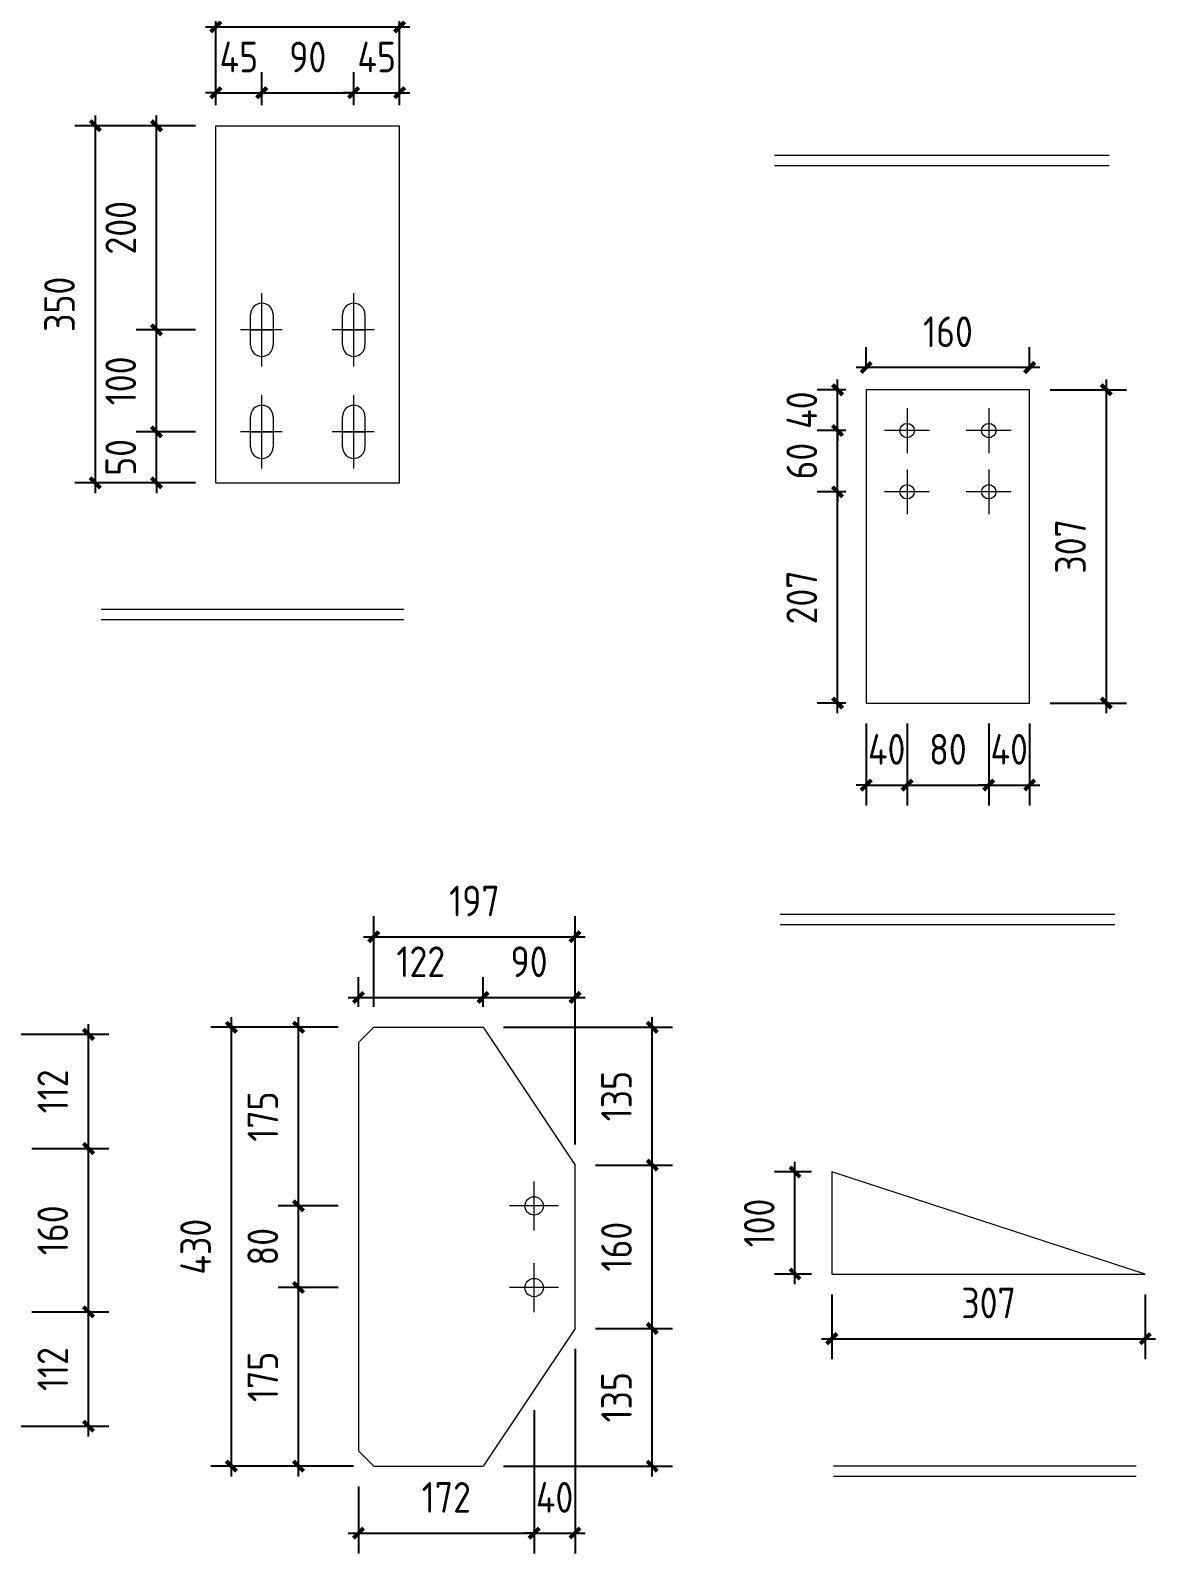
# Model space of a CAD drawing. Extents: x 485428 to 797698, y 56414 to 211814.
# Drawn here: x 670754 to 671855, y 155338 to 156830 of the extents above; entities that cross this region are included whole.
import ezdxf

# ---------------------------------------------------------------- set-up
doc = ezdxf.new("R2010")
doc.units = 0
doc.header["$LTSCALE"] = 1000
doc.header["$MEASUREMENT"] = 0
doc.styles.get("Standard").update_dxf_attribs({"font": 'gbenor.shx', "bigfont": 'gbcbig.shx'})
doc.dimstyles.get("Standard").update_dxf_attribs({"dimscale": 100, "dimtxt": 2, "dimasz": 0.4, "dimexe": 0.5, "dimexo": 1, "dimgap": 0.5, "dimtad": 1, "dimdec": 0, "dimzin": 0, "dimdsep": 46, "dimtxsty": 'Standard', "dimblk": 'ARCHTICK', "dimcen": 0.09, "dimadec": 0, "dimazin": 0, "dimtfac": 1, "dimtdec": 0, "dimtix": 1, "dimtmove": 2, "dimatfit": 3, "dimfxl": 1, "dimtolj": 1, "dimtzin": 0, "dimarcsym": 0})

# ---------------------------------------------------------------- blocks, each defined once
blk = doc.blocks.new('_ArchTick')
at = {"color": 0, "linetype": 'ByBlock', "const_width": 0.4}
blk.add_lwpolyline([(-0.5, -0.5), (0.5, 0.5)], dxfattribs=at)
blk = doc.blocks.new('*D376')
at = {"color": 3, "lineweight": -2}
for p, q in [((671572.1, 156151.1), (671572.1, 156070.8)), ((671612.1, 156151.1), (671612.1, 156070.8)), ((671572.1, 156090.8), (671562.1, 156090.8)), ((671572.1, 156090.8), (671612.1, 156090.8)), ((671612.1, 156090.8), (671622.1, 156090.8))]:
    blk.add_line(p, q, dxfattribs=at)
at = {"layer": 'Defpoints', "color": 0}
for p in [(671572.1, 156171.1), (671612.1, 156171.1), (671612.1, 156090.8)]:
    blk.add_point(p, dxfattribs=at)
at = {"color": 3, "lineweight": -2, "xscale": 10, "yscale": 10, "zscale": 10}
blk.add_blockref('_ArchTick', (671572.1, 156090.8), dxfattribs=at)
at = {"color": 3, "lineweight": -2, "xscale": 10, "yscale": 10, "zscale": 10, "rotation": 180}
blk.add_blockref('_ArchTick', (671612.1, 156090.8), dxfattribs=at)
at = {"color": 0, "lineweight": 15, "insert": (671592.1, 156125.8), "char_height": 30, "attachment_point": 5}
blk.add_mtext('\\A1;40', dxfattribs=at)
blk = doc.blocks.new('*D371')
at = {"color": 3, "lineweight": -2}
for p, q in [((671612.1, 156151.1), (671612.1, 156070.8)), ((671692.1, 156151.1), (671692.1, 156070.8)), ((671602.1, 156090.8), (671702.1, 156090.8))]:
    blk.add_line(p, q, dxfattribs=at)
at = {"layer": 'Defpoints', "color": 0}
for p in [(671612.1, 156171.1), (671692.1, 156171.1), (671692.1, 156090.8)]:
    blk.add_point(p, dxfattribs=at)
at = {"color": 3, "lineweight": -2, "xscale": 10, "yscale": 10, "zscale": 10, "rotation": 180}
blk.add_blockref('_ArchTick', (671612.1, 156090.8), dxfattribs=at)
at = {"color": 3, "lineweight": -2, "xscale": 10, "yscale": 10, "zscale": 10}
blk.add_blockref('_ArchTick', (671692.1, 156090.8), dxfattribs=at)
at = {"color": 0, "lineweight": 15, "insert": (671652.1, 156125.8), "char_height": 30, "attachment_point": 5}
blk.add_mtext('\\A1;80', dxfattribs=at)
blk = doc.blocks.new('*D372')
at = {"color": 3, "lineweight": -2}
for p, q in [((671692.1, 156151.1), (671692.1, 156070.8)), ((671732.1, 156151.1), (671732.1, 156070.8)), ((671692.1, 156090.8), (671682.1, 156090.8)), ((671692.1, 156090.8), (671732.1, 156090.8)), ((671732.1, 156090.8), (671742.1, 156090.8))]:
    blk.add_line(p, q, dxfattribs=at)
at = {"layer": 'Defpoints', "color": 0}
for p in [(671692.1, 156171.1), (671732.1, 156171.1), (671732.1, 156090.8)]:
    blk.add_point(p, dxfattribs=at)
at = {"color": 3, "lineweight": -2, "xscale": 10, "yscale": 10, "zscale": 10}
blk.add_blockref('_ArchTick', (671692.1, 156090.8), dxfattribs=at)
at = {"color": 3, "lineweight": -2, "xscale": 10, "yscale": 10, "zscale": 10, "rotation": 180}
blk.add_blockref('_ArchTick', (671732.1, 156090.8), dxfattribs=at)
at = {"color": 0, "lineweight": 15, "insert": (671712.1, 156125.8), "char_height": 30, "attachment_point": 5}
blk.add_mtext('\\A1;40', dxfattribs=at)
blk = doc.blocks.new('*D373')
at = {"color": 3, "lineweight": -2}
for p, q in [((671544, 156161.1), (671544, 156388.1)), ((671552.1, 156378.1), (671524, 156378.1)), ((671552.1, 156171.1), (671524, 156171.1))]:
    blk.add_line(p, q, dxfattribs=at)
at = {"layer": 'Defpoints', "color": 0}
for p in [(671544, 156378.1), (671572.1, 156378.1), (671572.1, 156171.1)]:
    blk.add_point(p, dxfattribs=at)
at = {"color": 3, "lineweight": -2, "xscale": 10, "yscale": 10, "zscale": 10}
for p, rotation in [((671544, 156378.1), 90), ((671544, 156171.1), 270)]:
    blk.add_blockref('_ArchTick', p, dxfattribs=dict(at, rotation=rotation))
at = {"color": 0, "lineweight": 15, "insert": (671509, 156274.6), "char_height": 30, "attachment_point": 5, "rotation": 90}
blk.add_mtext('\\A1;207', dxfattribs=at)
blk = doc.blocks.new('*D374')
at = {"color": 3, "lineweight": -2}
for p, q in [((671544, 156438.1), (671544, 156448.1)), ((671552.1, 156438.1), (671524, 156438.1)), ((671544, 156378.1), (671544, 156438.1)), ((671552.1, 156378.1), (671524, 156378.1)), ((671544, 156378.1), (671544, 156368.1))]:
    blk.add_line(p, q, dxfattribs=at)
at = {"layer": 'Defpoints', "color": 0}
for p in [(671544, 156438.1), (671572.1, 156438.1), (671572.1, 156378.1)]:
    blk.add_point(p, dxfattribs=at)
at = {"color": 3, "lineweight": -2, "xscale": 10, "yscale": 10, "zscale": 10}
for p, rotation in [((671544, 156438.1), 270), ((671544, 156378.1), 90)]:
    blk.add_blockref('_ArchTick', p, dxfattribs=dict(at, rotation=rotation))
at = {"color": 0, "lineweight": 15, "insert": (671509, 156408.1), "char_height": 30, "attachment_point": 5, "rotation": 90}
blk.add_mtext('\\A1;60', dxfattribs=at)
blk = doc.blocks.new('*D377')
at = {"color": 3, "lineweight": -2}
for p, q in [((671552.1, 156478.1), (671524, 156478.1)), ((671544, 156478.1), (671544, 156488.1)), ((671544, 156438.1), (671544, 156478.1)), ((671552.1, 156438.1), (671524, 156438.1)), ((671544, 156438.1), (671544, 156428.1))]:
    blk.add_line(p, q, dxfattribs=at)
at = {"layer": 'Defpoints', "color": 0}
for p in [(671544, 156478.1), (671572.1, 156478.1), (671572.1, 156438.1)]:
    blk.add_point(p, dxfattribs=at)
at = {"color": 3, "lineweight": -2, "xscale": 10, "yscale": 10, "zscale": 10}
for p, rotation in [((671544, 156478.1), 270), ((671544, 156438.1), 90)]:
    blk.add_blockref('_ArchTick', p, dxfattribs=dict(at, rotation=rotation))
at = {"color": 0, "lineweight": 15, "insert": (671509, 156458.1), "char_height": 30, "attachment_point": 5, "rotation": 90}
blk.add_mtext('\\A1;40', dxfattribs=at)
blk = doc.blocks.new('*D378')
at = {"color": 3, "lineweight": -2}
for p, q in [((671572.1, 156498.1), (671572.1, 156519.9)), ((671732.1, 156498.1), (671732.1, 156519.9)), ((671742.1, 156499.9), (671562.1, 156499.9))]:
    blk.add_line(p, q, dxfattribs=at)
at = {"layer": 'Defpoints', "color": 0}
for p in [(671572.1, 156499.9), (671572.1, 156478.1), (671732.1, 156478.1)]:
    blk.add_point(p, dxfattribs=at)
at = {"color": 3, "lineweight": -2, "xscale": 10, "yscale": 10, "zscale": 10, "rotation": 180}
blk.add_blockref('_ArchTick', (671572.1, 156499.9), dxfattribs=at)
at = {"color": 3, "lineweight": -2, "xscale": 10, "yscale": 10, "zscale": 10}
blk.add_blockref('_ArchTick', (671732.1, 156499.9), dxfattribs=at)
at = {"color": 0, "lineweight": 15, "insert": (671652.1, 156534.9), "char_height": 30, "attachment_point": 5}
blk.add_mtext('\\A1;160', dxfattribs=at)
blk = doc.blocks.new('*D375')
at = {"color": 3, "lineweight": -2}
for p, q in [((671752.1, 156478.1), (671827.1, 156478.1)), ((671807.1, 156488.1), (671807.1, 156161.1)), ((671752.1, 156171.1), (671827.1, 156171.1))]:
    blk.add_line(p, q, dxfattribs=at)
at = {"layer": 'Defpoints', "color": 0}
for p in [(671732.1, 156478.1), (671732.1, 156171.1), (671807.1, 156171.1)]:
    blk.add_point(p, dxfattribs=at)
at = {"color": 3, "lineweight": -2, "xscale": 10, "yscale": 10, "zscale": 10}
for p, rotation in [((671807.1, 156478.1), 90), ((671807.1, 156171.1), 270)]:
    blk.add_blockref('_ArchTick', p, dxfattribs=dict(at, rotation=rotation))
at = {"color": 0, "lineweight": 15, "insert": (671772.1, 156324.6), "char_height": 30, "attachment_point": 5, "rotation": 90}
blk.add_mtext('\\A1;307', dxfattribs=at)
blk = doc.blocks.new('*D979')
at = {"color": 3, "lineweight": -2}
for p, q in [((670915.2, 156536.8), (670857.1, 156536.8)), ((670877.1, 156426.8), (670877.1, 156546.8)), ((670915.2, 156436.8), (670857.1, 156436.8))]:
    blk.add_line(p, q, dxfattribs=at)
at = {"layer": 'Defpoints', "color": 0}
for p in [(670877.1, 156536.8), (670935.2, 156536.8), (670935.2, 156436.8)]:
    blk.add_point(p, dxfattribs=at)
at = {"color": 3, "lineweight": -2, "xscale": 10, "yscale": 10, "zscale": 10}
for p, rotation in [((670877.1, 156536.8), 90), ((670877.1, 156436.8), 270)]:
    blk.add_blockref('_ArchTick', p, dxfattribs=dict(at, rotation=rotation))
at = {"color": 0, "lineweight": 15, "insert": (670842.1, 156486.8), "char_height": 30, "attachment_point": 5, "rotation": 90}
blk.add_mtext('\\A1;100', dxfattribs=at)
blk = doc.blocks.new('*D980')
at = {"color": 3, "lineweight": -2}
for p, q in [((670877.1, 156526.8), (670877.1, 156746.8)), ((670915.2, 156736.8), (670857.1, 156736.8)), ((670915.2, 156536.8), (670857.1, 156536.8))]:
    blk.add_line(p, q, dxfattribs=at)
at = {"layer": 'Defpoints', "color": 0}
for p in [(670877.1, 156736.8), (670935.2, 156736.8), (670935.2, 156536.8)]:
    blk.add_point(p, dxfattribs=at)
at = {"color": 3, "lineweight": -2, "xscale": 10, "yscale": 10, "zscale": 10}
for p, rotation in [((670877.1, 156736.8), 90), ((670877.1, 156536.8), 270)]:
    blk.add_blockref('_ArchTick', p, dxfattribs=dict(at, rotation=rotation))
at = {"color": 0, "lineweight": 15, "insert": (670842.1, 156636.8), "char_height": 30, "attachment_point": 5, "rotation": 90}
blk.add_mtext('\\A1;200', dxfattribs=at)
blk = doc.blocks.new('*D981')
at = {"color": 3, "lineweight": -2}
for p, q in [((670935.2, 156756.8), (670935.2, 156789.1)), ((670980.2, 156756.8), (670980.2, 156789.1)), ((670935.2, 156769.1), (670925.2, 156769.1)), ((670935.2, 156769.1), (670980.2, 156769.1)), ((670980.2, 156769.1), (670990.2, 156769.1))]:
    blk.add_line(p, q, dxfattribs=at)
at = {"layer": 'Defpoints', "color": 0}
for p in [(670980.2, 156769.1), (670935.2, 156736.8), (670980.2, 156736.8)]:
    blk.add_point(p, dxfattribs=at)
at = {"color": 3, "lineweight": -2, "xscale": 10, "yscale": 10, "zscale": 10}
blk.add_blockref('_ArchTick', (670935.2, 156769.1), dxfattribs=at)
at = {"color": 3, "lineweight": -2, "xscale": 10, "yscale": 10, "zscale": 10, "rotation": 180}
blk.add_blockref('_ArchTick', (670980.2, 156769.1), dxfattribs=at)
at = {"color": 0, "lineweight": 15, "insert": (670957.7, 156804.1), "char_height": 30, "attachment_point": 5}
blk.add_mtext('\\A1;45', dxfattribs=at)
blk = doc.blocks.new('*D978')
at = {"color": 3, "lineweight": -2}
for p, q in [((670980.2, 156756.8), (670980.2, 156789.1)), ((671070.2, 156756.8), (671070.2, 156789.1)), ((670970.2, 156769.1), (671080.2, 156769.1))]:
    blk.add_line(p, q, dxfattribs=at)
at = {"layer": 'Defpoints', "color": 0}
for p in [(671070.2, 156769.1), (670980.2, 156736.8), (671070.2, 156736.8)]:
    blk.add_point(p, dxfattribs=at)
at = {"color": 3, "lineweight": -2, "xscale": 10, "yscale": 10, "zscale": 10, "rotation": 180}
blk.add_blockref('_ArchTick', (670980.2, 156769.1), dxfattribs=at)
at = {"color": 3, "lineweight": -2, "xscale": 10, "yscale": 10, "zscale": 10}
blk.add_blockref('_ArchTick', (671070.2, 156769.1), dxfattribs=at)
at = {"color": 0, "lineweight": 15, "insert": (671025.2, 156804.1), "char_height": 30, "attachment_point": 5}
blk.add_mtext('\\A1;90', dxfattribs=at)
blk = doc.blocks.new('*D982')
at = {"color": 3, "lineweight": -2}
for p, q in [((671070.2, 156756.8), (671070.2, 156789.1)), ((671115.2, 156756.8), (671115.2, 156789.1)), ((671070.2, 156769.1), (671060.2, 156769.1)), ((671070.2, 156769.1), (671115.2, 156769.1)), ((671115.2, 156769.1), (671125.2, 156769.1))]:
    blk.add_line(p, q, dxfattribs=at)
at = {"layer": 'Defpoints', "color": 0}
for p in [(671115.2, 156769.1), (671070.2, 156736.8), (671115.2, 156736.8)]:
    blk.add_point(p, dxfattribs=at)
at = {"color": 3, "lineweight": -2, "xscale": 10, "yscale": 10, "zscale": 10}
blk.add_blockref('_ArchTick', (671070.2, 156769.1), dxfattribs=at)
at = {"color": 3, "lineweight": -2, "xscale": 10, "yscale": 10, "zscale": 10, "rotation": 180}
blk.add_blockref('_ArchTick', (671115.2, 156769.1), dxfattribs=at)
at = {"color": 0, "lineweight": 15, "insert": (671092.7, 156804.1), "char_height": 30, "attachment_point": 5}
blk.add_mtext('\\A1;45', dxfattribs=at)
blk = doc.blocks.new('*D983')
at = {"color": 3, "lineweight": -2}
for p, q in [((670817.1, 156746.8), (670817.1, 156376.8)), ((670915.2, 156736.8), (670797.1, 156736.8)), ((670915.2, 156386.8), (670797.1, 156386.8))]:
    blk.add_line(p, q, dxfattribs=at)
at = {"layer": 'Defpoints', "color": 0}
for p in [(670935.2, 156736.8), (670817.1, 156386.8), (670935.2, 156386.8)]:
    blk.add_point(p, dxfattribs=at)
at = {"color": 3, "lineweight": -2, "xscale": 10, "yscale": 10, "zscale": 10}
for p, rotation in [((670817.1, 156736.8), 90), ((670817.1, 156386.8), 270)]:
    blk.add_blockref('_ArchTick', p, dxfattribs=dict(at, rotation=rotation))
at = {"color": 0, "lineweight": 15, "insert": (670782.1, 156561.8), "char_height": 30, "attachment_point": 5, "rotation": 90}
blk.add_mtext('\\A1;350', dxfattribs=at)
blk = doc.blocks.new('*D984')
at = {"color": 3, "lineweight": -2}
for p, q in [((670935.2, 156756.8), (670935.2, 156853.6)), ((671115.2, 156756.8), (671115.2, 156853.6)), ((670925.2, 156833.6), (671125.2, 156833.6))]:
    blk.add_line(p, q, dxfattribs=at)
at = {"layer": 'Defpoints', "color": 0}
for p in [(671115.2, 156833.6), (670935.2, 156736.8), (671115.2, 156736.8)]:
    blk.add_point(p, dxfattribs=at)
at = {"color": 3, "lineweight": -2, "xscale": 10, "yscale": 10, "zscale": 10, "rotation": 180}
blk.add_blockref('_ArchTick', (670935.2, 156833.6), dxfattribs=at)
at = {"color": 3, "lineweight": -2, "xscale": 10, "yscale": 10, "zscale": 10}
blk.add_blockref('_ArchTick', (671115.2, 156833.6), dxfattribs=at)
at = {"color": 0, "lineweight": 15, "insert": (671025.2, 156868.6), "char_height": 30, "attachment_point": 5}
blk.add_mtext('\\A1;180', dxfattribs=at)
blk = doc.blocks.new('*D3040')
at = {"color": 3, "lineweight": -2}
for p, q in [((671502.3, 155601.7), (671502.3, 155721.7)), ((671518.4, 155711.7), (671482.3, 155711.7)), ((671518.4, 155611.7), (671482.3, 155611.7))]:
    blk.add_line(p, q, dxfattribs=at)
at = {"layer": 'Defpoints', "color": 0}
for p in [(671502.3, 155711.7), (671538.4, 155711.7), (671538.4, 155611.7)]:
    blk.add_point(p, dxfattribs=at)
at = {"color": 3, "lineweight": -2, "xscale": 10, "yscale": 10, "zscale": 10}
for p, rotation in [((671502.3, 155711.7), 90), ((671502.3, 155611.7), 270)]:
    blk.add_blockref('_ArchTick', p, dxfattribs=dict(at, rotation=rotation))
at = {"color": 0, "lineweight": 15, "insert": (671467.3, 155661.7), "char_height": 30, "attachment_point": 5, "rotation": 90}
blk.add_mtext('\\A1;100', dxfattribs=at)
blk = doc.blocks.new('*D3041')
at = {"color": 3, "lineweight": -2}
for p, q in [((671538.4, 155591.7), (671538.4, 155528.4)), ((671845.4, 155591.7), (671845.4, 155528.4)), ((671528.4, 155548.4), (671855.4, 155548.4))]:
    blk.add_line(p, q, dxfattribs=at)
at = {"layer": 'Defpoints', "color": 0}
for p in [(671538.4, 155611.7), (671845.4, 155611.7), (671845.4, 155548.4)]:
    blk.add_point(p, dxfattribs=at)
at = {"color": 3, "lineweight": -2, "xscale": 10, "yscale": 10, "zscale": 10, "rotation": 180}
blk.add_blockref('_ArchTick', (671538.4, 155548.4), dxfattribs=at)
at = {"color": 3, "lineweight": -2, "xscale": 10, "yscale": 10, "zscale": 10}
blk.add_blockref('_ArchTick', (671845.4, 155548.4), dxfattribs=at)
at = {"color": 0, "lineweight": 15, "insert": (671691.9, 155583.4), "char_height": 30, "attachment_point": 5}
blk.add_mtext('\\A1;307', dxfattribs=at)
blk = doc.blocks.new('*D3042')
at = {"color": 3, "lineweight": -2}
for p, q in [((670877.1, 156436.8), (670877.1, 156446.8)), ((670915.2, 156436.8), (670857.1, 156436.8)), ((670877.1, 156386.8), (670877.1, 156436.8)), ((670915.2, 156386.8), (670857.1, 156386.8)), ((670877.1, 156386.8), (670877.1, 156376.8))]:
    blk.add_line(p, q, dxfattribs=at)
at = {"layer": 'Defpoints', "color": 0}
for p in [(670877.1, 156436.8), (670935.2, 156436.8), (670935.2, 156386.8)]:
    blk.add_point(p, dxfattribs=at)
at = {"color": 3, "lineweight": -2, "xscale": 10, "yscale": 10, "zscale": 10}
for p, rotation in [((670877.1, 156436.8), 270), ((670877.1, 156386.8), 90)]:
    blk.add_blockref('_ArchTick', p, dxfattribs=dict(at, rotation=rotation))
at = {"color": 0, "lineweight": 15, "insert": (670842.1, 156411.8), "char_height": 30, "attachment_point": 5, "rotation": 90}
blk.add_mtext('\\A1;50', dxfattribs=at)
blk = doc.blocks.new('*D3153')
at = {"color": 3, "lineweight": -2}
for p, q in [((670810.5, 155452.6), (670810.5, 155584.6)), ((670754.9, 155574.6), (670830.5, 155574.6)), ((670664.9, 155462.6), (670830.5, 155462.6))]:
    blk.add_line(p, q, dxfattribs=at)
at = {"layer": 'Defpoints', "color": 0}
for p in [(670734.9, 155574.6), (670810.5, 155574.6), (670644.9, 155462.6)]:
    blk.add_point(p, dxfattribs=at)
at = {"color": 3, "lineweight": -2, "xscale": 10, "yscale": 10, "zscale": 10}
for p, rotation in [((670810.5, 155574.6), 90), ((670810.5, 155462.6), 270)]:
    blk.add_blockref('_ArchTick', p, dxfattribs=dict(at, rotation=rotation))
at = {"color": 0, "lineweight": 15, "insert": (670775.5, 155518.6), "char_height": 30, "attachment_point": 5, "rotation": 90}
blk.add_mtext('\\A1;112', dxfattribs=at)
blk = doc.blocks.new('*D3154')
at = {"color": 3, "lineweight": -2}
for p, q in [((670810.5, 155564.6), (670810.5, 155744.6)), ((670754.9, 155734.6), (670830.5, 155734.6)), ((670754.9, 155574.6), (670830.5, 155574.6))]:
    blk.add_line(p, q, dxfattribs=at)
at = {"layer": 'Defpoints', "color": 0}
for p in [(670734.9, 155734.6), (670810.5, 155734.6), (670734.9, 155574.6)]:
    blk.add_point(p, dxfattribs=at)
at = {"color": 3, "lineweight": -2, "xscale": 10, "yscale": 10, "zscale": 10}
for p, rotation in [((670810.5, 155734.6), 90), ((670810.5, 155574.6), 270)]:
    blk.add_blockref('_ArchTick', p, dxfattribs=dict(at, rotation=rotation))
at = {"color": 0, "lineweight": 15, "insert": (670775.5, 155654.6), "char_height": 30, "attachment_point": 5, "rotation": 90}
blk.add_mtext('\\A1;160', dxfattribs=at)
blk = doc.blocks.new('*D3145')
at = {"color": 3, "lineweight": -2}
for p, q in [((670810.5, 155724.6), (670810.5, 155856.6)), ((670664.9, 155846.6), (670830.5, 155846.6)), ((670754.9, 155734.6), (670830.5, 155734.6))]:
    blk.add_line(p, q, dxfattribs=at)
at = {"layer": 'Defpoints', "color": 0}
for p in [(670644.9, 155846.6), (670810.5, 155846.6), (670734.9, 155734.6)]:
    blk.add_point(p, dxfattribs=at)
at = {"color": 3, "lineweight": -2, "xscale": 10, "yscale": 10, "zscale": 10}
for p, rotation in [((670810.5, 155846.6), 90), ((670810.5, 155734.6), 270)]:
    blk.add_blockref('_ArchTick', p, dxfattribs=dict(at, rotation=rotation))
at = {"color": 0, "lineweight": 15, "insert": (670775.5, 155790.6), "char_height": 30, "attachment_point": 5, "rotation": 90}
blk.add_mtext('\\A1;112', dxfattribs=at)
blk = doc.blocks.new('*D3158')
at = {"color": 3, "lineweight": -2}
for p, q in [((671016.2, 155413.5), (671016.2, 155608.5)), ((671054.9, 155598.5), (670996.2, 155598.5)), ((671069.9, 155423.5), (670996.2, 155423.5))]:
    blk.add_line(p, q, dxfattribs=at)
at = {"layer": 'Defpoints', "color": 0}
for p in [(671016.2, 155598.5), (671074.9, 155598.5), (671089.9, 155423.5)]:
    blk.add_point(p, dxfattribs=at)
at = {"color": 3, "lineweight": -2, "xscale": 10, "yscale": 10, "zscale": 10}
for p, rotation in [((671016.2, 155598.5), 90), ((671016.2, 155423.5), 270)]:
    blk.add_blockref('_ArchTick', p, dxfattribs=dict(at, rotation=rotation))
at = {"color": 0, "lineweight": 15, "insert": (670981.2, 155511), "char_height": 30, "attachment_point": 5, "rotation": 90}
blk.add_mtext('\\A1;175', dxfattribs=at)
blk = doc.blocks.new('*D3155')
at = {"color": 3, "lineweight": -2}
for p, q in [((671016.2, 155588.5), (671016.2, 155688.5)), ((671054.9, 155678.5), (670996.2, 155678.5)), ((671054.9, 155598.5), (670996.2, 155598.5))]:
    blk.add_line(p, q, dxfattribs=at)
at = {"layer": 'Defpoints', "color": 0}
for p in [(671016.2, 155678.5), (671074.9, 155678.5), (671074.9, 155598.5)]:
    blk.add_point(p, dxfattribs=at)
at = {"color": 3, "lineweight": -2, "xscale": 10, "yscale": 10, "zscale": 10}
for p, rotation in [((671016.2, 155678.5), 90), ((671016.2, 155598.5), 270)]:
    blk.add_blockref('_ArchTick', p, dxfattribs=dict(at, rotation=rotation))
at = {"color": 0, "lineweight": 15, "insert": (670981.2, 155638.5), "char_height": 30, "attachment_point": 5, "rotation": 90}
blk.add_mtext('\\A1;80', dxfattribs=at)
blk = doc.blocks.new('*D3159')
at = {"color": 3, "lineweight": -2}
for p, q in [((671016.2, 155668.5), (671016.2, 155863.5)), ((671054.9, 155853.5), (670996.2, 155853.5)), ((671054.9, 155678.5), (670996.2, 155678.5))]:
    blk.add_line(p, q, dxfattribs=at)
at = {"layer": 'Defpoints', "color": 0}
for p in [(671016.2, 155853.5), (671074.9, 155853.5), (671074.9, 155678.5)]:
    blk.add_point(p, dxfattribs=at)
at = {"color": 3, "lineweight": -2, "xscale": 10, "yscale": 10, "zscale": 10}
for p, rotation in [((671016.2, 155853.5), 90), ((671016.2, 155678.5), 270)]:
    blk.add_blockref('_ArchTick', p, dxfattribs=dict(at, rotation=rotation))
at = {"color": 0, "lineweight": 15, "insert": (670981.2, 155766), "char_height": 30, "attachment_point": 5, "rotation": 90}
blk.add_mtext('\\A1;175', dxfattribs=at)
blk = doc.blocks.new('*D3160')
at = {"color": 3, "lineweight": -2}
for p, q in [((671074.9, 155873.5), (671074.9, 155902.7)), ((671196.9, 155873.5), (671196.9, 155902.7)), ((671064.9, 155882.7), (671206.9, 155882.7))]:
    blk.add_line(p, q, dxfattribs=at)
at = {"layer": 'Defpoints', "color": 0}
for p in [(671196.9, 155882.7), (671074.9, 155853.5), (671196.9, 155853.5)]:
    blk.add_point(p, dxfattribs=at)
at = {"color": 3, "lineweight": -2, "xscale": 10, "yscale": 10, "zscale": 10, "rotation": 180}
blk.add_blockref('_ArchTick', (671074.9, 155882.7), dxfattribs=at)
at = {"color": 3, "lineweight": -2, "xscale": 10, "yscale": 10, "zscale": 10}
blk.add_blockref('_ArchTick', (671196.9, 155882.7), dxfattribs=at)
at = {"color": 0, "lineweight": 15, "insert": (671135.9, 155917.7), "char_height": 30, "attachment_point": 5}
blk.add_mtext('\\A1;122', dxfattribs=at)
blk = doc.blocks.new('*D3161')
at = {"color": 3, "lineweight": -2}
for p, q in [((671196.9, 155873.5), (671196.9, 155902.7)), ((671286.9, 155738.5), (671286.9, 155902.7)), ((671186.9, 155882.7), (671296.9, 155882.7))]:
    blk.add_line(p, q, dxfattribs=at)
at = {"layer": 'Defpoints', "color": 0}
for p in [(671286.9, 155882.7), (671196.9, 155853.5), (671286.9, 155718.5)]:
    blk.add_point(p, dxfattribs=at)
at = {"color": 3, "lineweight": -2, "xscale": 10, "yscale": 10, "zscale": 10, "rotation": 180}
blk.add_blockref('_ArchTick', (671196.9, 155882.7), dxfattribs=at)
at = {"color": 3, "lineweight": -2, "xscale": 10, "yscale": 10, "zscale": 10}
blk.add_blockref('_ArchTick', (671286.9, 155882.7), dxfattribs=at)
at = {"color": 0, "lineweight": 15, "insert": (671241.9, 155917.7), "char_height": 30, "attachment_point": 5}
blk.add_mtext('\\A1;90', dxfattribs=at)
blk = doc.blocks.new('*D3156')
at = {"color": 3, "lineweight": -2}
for p, q in [((671246.9, 155478.5), (671246.9, 155337.9)), ((671074.9, 155403.5), (671074.9, 155337.9)), ((671064.9, 155357.9), (671256.9, 155357.9))]:
    blk.add_line(p, q, dxfattribs=at)
at = {"layer": 'Defpoints', "color": 0}
for p in [(671246.9, 155498.5), (671074.9, 155423.5), (671246.9, 155357.9)]:
    blk.add_point(p, dxfattribs=at)
at = {"color": 3, "lineweight": -2, "xscale": 10, "yscale": 10, "zscale": 10, "rotation": 180}
blk.add_blockref('_ArchTick', (671074.9, 155357.9), dxfattribs=at)
at = {"color": 3, "lineweight": -2, "xscale": 10, "yscale": 10, "zscale": 10}
blk.add_blockref('_ArchTick', (671246.9, 155357.9), dxfattribs=at)
at = {"color": 0, "lineweight": 15, "insert": (671160.9, 155392.9), "char_height": 30, "attachment_point": 5}
blk.add_mtext('\\A1;172', dxfattribs=at)
blk = doc.blocks.new('*D3162')
at = {"color": 3, "lineweight": -2}
for p, q in [((671286.9, 155538.5), (671286.9, 155337.9)), ((671246.9, 155478.5), (671246.9, 155337.9)), ((671246.9, 155357.9), (671236.9, 155357.9)), ((671246.9, 155357.9), (671286.9, 155357.9)), ((671286.9, 155357.9), (671296.9, 155357.9))]:
    blk.add_line(p, q, dxfattribs=at)
at = {"layer": 'Defpoints', "color": 0}
for p in [(671286.9, 155558.5), (671246.9, 155498.5), (671286.9, 155357.9)]:
    blk.add_point(p, dxfattribs=at)
at = {"color": 3, "lineweight": -2, "xscale": 10, "yscale": 10, "zscale": 10}
blk.add_blockref('_ArchTick', (671246.9, 155357.9), dxfattribs=at)
at = {"color": 3, "lineweight": -2, "xscale": 10, "yscale": 10, "zscale": 10, "rotation": 180}
blk.add_blockref('_ArchTick', (671286.9, 155357.9), dxfattribs=at)
at = {"color": 0, "lineweight": 15, "insert": (671266.9, 155392.9), "char_height": 30, "attachment_point": 5}
blk.add_mtext('\\A1;40', dxfattribs=at)
blk = doc.blocks.new('*D3163')
at = {"color": 3, "lineweight": -2}
for p, q in [((671089.9, 155873.5), (671089.9, 155962.2)), ((671286.9, 155738.5), (671286.9, 155962.2)), ((671079.9, 155942.2), (671296.9, 155942.2))]:
    blk.add_line(p, q, dxfattribs=at)
at = {"layer": 'Defpoints', "color": 0}
for p in [(671286.9, 155942.2), (671089.9, 155853.5), (671286.9, 155718.5)]:
    blk.add_point(p, dxfattribs=at)
at = {"color": 3, "lineweight": -2, "xscale": 10, "yscale": 10, "zscale": 10, "rotation": 180}
blk.add_blockref('_ArchTick', (671089.9, 155942.2), dxfattribs=at)
at = {"color": 3, "lineweight": -2, "xscale": 10, "yscale": 10, "zscale": 10}
blk.add_blockref('_ArchTick', (671286.9, 155942.2), dxfattribs=at)
at = {"color": 0, "lineweight": 15, "insert": (671188.4, 155977.2), "char_height": 30, "attachment_point": 5}
blk.add_mtext('\\A1;197', dxfattribs=at)
blk = doc.blocks.new('*D3164')
at = {"color": 3, "lineweight": -2}
for p, q in [((670950.4, 155413.5), (670950.4, 155863.5)), ((671054.9, 155853.5), (670930.4, 155853.5)), ((671054.9, 155423.5), (670930.4, 155423.5))]:
    blk.add_line(p, q, dxfattribs=at)
at = {"layer": 'Defpoints', "color": 0}
for p in [(670950.4, 155853.5), (671074.9, 155853.5), (671074.9, 155423.5)]:
    blk.add_point(p, dxfattribs=at)
at = {"color": 3, "lineweight": -2, "xscale": 10, "yscale": 10, "zscale": 10}
for p, rotation in [((670950.4, 155853.5), 90), ((670950.4, 155423.5), 270)]:
    blk.add_blockref('_ArchTick', p, dxfattribs=dict(at, rotation=rotation))
at = {"color": 0, "lineweight": 15, "insert": (670915.4, 155638.5), "char_height": 30, "attachment_point": 5, "rotation": 90}
blk.add_mtext('\\A1;430', dxfattribs=at)
blk = doc.blocks.new('*D3165')
at = {"color": 3, "lineweight": -2}
for p, q in [((671362.5, 155413.5), (671362.5, 155568.5)), ((671306.9, 155558.5), (671382.5, 155558.5)), ((671216.9, 155423.5), (671382.5, 155423.5))]:
    blk.add_line(p, q, dxfattribs=at)
at = {"layer": 'Defpoints', "color": 0}
for p in [(671286.9, 155558.5), (671362.5, 155558.5), (671196.9, 155423.5)]:
    blk.add_point(p, dxfattribs=at)
at = {"color": 3, "lineweight": -2, "xscale": 10, "yscale": 10, "zscale": 10}
for p, rotation in [((671362.5, 155558.5), 90), ((671362.5, 155423.5), 270)]:
    blk.add_blockref('_ArchTick', p, dxfattribs=dict(at, rotation=rotation))
at = {"color": 0, "lineweight": 15, "insert": (671327.5, 155491), "char_height": 30, "attachment_point": 5, "rotation": 90}
blk.add_mtext('\\A1;135', dxfattribs=at)
blk = doc.blocks.new('*D3166')
at = {"color": 3, "lineweight": -2}
for p, q in [((671362.5, 155548.5), (671362.5, 155728.5)), ((671306.9, 155718.5), (671382.5, 155718.5)), ((671306.9, 155558.5), (671382.5, 155558.5))]:
    blk.add_line(p, q, dxfattribs=at)
at = {"layer": 'Defpoints', "color": 0}
for p in [(671286.9, 155718.5), (671362.5, 155718.5), (671286.9, 155558.5)]:
    blk.add_point(p, dxfattribs=at)
at = {"color": 3, "lineweight": -2, "xscale": 10, "yscale": 10, "zscale": 10}
for p, rotation in [((671362.5, 155718.5), 90), ((671362.5, 155558.5), 270)]:
    blk.add_blockref('_ArchTick', p, dxfattribs=dict(at, rotation=rotation))
at = {"color": 0, "lineweight": 15, "insert": (671327.5, 155638.5), "char_height": 30, "attachment_point": 5, "rotation": 90}
blk.add_mtext('\\A1;160', dxfattribs=at)
blk = doc.blocks.new('*D3157')
at = {"color": 3, "lineweight": -2}
for p, q in [((671362.5, 155708.5), (671362.5, 155863.5)), ((671216.9, 155853.5), (671382.5, 155853.5)), ((671306.9, 155718.5), (671382.5, 155718.5))]:
    blk.add_line(p, q, dxfattribs=at)
at = {"layer": 'Defpoints', "color": 0}
for p in [(671196.9, 155853.5), (671362.5, 155853.5), (671286.9, 155718.5)]:
    blk.add_point(p, dxfattribs=at)
at = {"color": 3, "lineweight": -2, "xscale": 10, "yscale": 10, "zscale": 10}
for p, rotation in [((671362.5, 155853.5), 90), ((671362.5, 155718.5), 270)]:
    blk.add_blockref('_ArchTick', p, dxfattribs=dict(at, rotation=rotation))
at = {"color": 0, "lineweight": 15, "insert": (671327.5, 155786), "char_height": 30, "attachment_point": 5, "rotation": 90}
blk.add_mtext('\\A1;135', dxfattribs=at)

msp = doc.modelspace()

# ---------------------------------------------------------------- linework, layer by layer
at = {"lineweight": 15}
for p, q in [((670935.2, 156736.8), (671115.2, 156736.8)), ((670935.2, 156386.8), (670935.2, 156736.8)), ((671115.2, 156386.8), (671115.2, 156736.8)), ((671482.3, 156707.8), (671810.1, 156707.8)), ((671482.3, 156697.8), (671810.1, 156697.8)), ((670980.2, 156500.8), (670980.2, 156572.8)), ((671070.2, 156500.8), (671070.2, 156572.8)), ((670969.2, 156536.8), (670969.2, 156551.8)), ((670991.2, 156551.8), (670991.2, 156521.8)), ((671059.2, 156536.8), (671059.2, 156551.8)), ((671081.2, 156551.8), (671081.2, 156521.8)), ((671000.2, 156536.8), (670959.2, 156536.8)), ((670969.2, 156536.8), (670991.2, 156536.8)), ((670991.2, 156536.8), (670969.2, 156536.8)), ((670969.2, 156521.8), (670969.2, 156536.8)), ((671090.2, 156536.8), (671049.2, 156536.8)), ((671059.2, 156536.8), (671081.2, 156536.8)), ((671081.2, 156536.8), (671059.2, 156536.8)), ((671059.2, 156521.8), (671059.2, 156536.8)), ((671572.1, 156478.1), (671572.1, 156171.1)), ((671732.1, 156478.1), (671572.1, 156478.1)), ((671732.1, 156171.1), (671732.1, 156478.1)), ((670980.2, 156400.8), (670980.2, 156472.8)), ((671070.2, 156400.8), (671070.2, 156472.8)), ((671612.1, 156460.1), (671612.1, 156416.1)), ((671692.1, 156460.1), (671692.1, 156416.1)), ((670969.2, 156436.8), (670969.2, 156451.8)), ((670991.2, 156451.8), (670991.2, 156421.8)), ((671059.2, 156436.8), (671059.2, 156451.8)), ((671081.2, 156451.8), (671081.2, 156421.8)), ((671000.2, 156436.8), (670959.2, 156436.8)), ((670969.2, 156436.8), (670991.2, 156436.8)), ((670991.2, 156436.8), (670969.2, 156436.8)), ((670969.2, 156421.8), (670969.2, 156436.8)), ((671090.2, 156436.8), (671049.2, 156436.8)), ((671059.2, 156436.8), (671081.2, 156436.8)), ((671081.2, 156436.8), (671059.2, 156436.8)), ((671059.2, 156421.8), (671059.2, 156436.8)), ((671634.1, 156438.1), (671590.1, 156438.1)), ((671714.1, 156438.1), (671670.1, 156438.1)), ((671612.1, 156400.1), (671612.1, 156356.1)), ((671692.1, 156400.1), (671692.1, 156356.1)), ((670935.2, 156386.8), (671115.2, 156386.8)), ((671634.1, 156378.1), (671590.1, 156378.1)), ((671714.1, 156378.1), (671670.1, 156378.1)), ((670822.9, 156263.1), (671119.3, 156263.1)), ((670822.9, 156253.1), (671119.3, 156253.1)), ((671572.1, 156171.1), (671732.1, 156171.1)), ((671487.8, 155964.3), (671815.5, 155964.3)), ((671487.8, 155954.3), (671815.5, 155954.3)), ((671089.9, 155853.5), (671074.9, 155838.5)), ((671089.9, 155853.5), (671196.9, 155853.5)), ((671196.9, 155853.5), (671286.9, 155718.5)), ((671074.9, 155838.5), (671074.9, 155438.5)), ((671286.9, 155558.5), (671286.9, 155718.5)), ((671246.9, 155654.5), (671246.9, 155702.5)), ((671538.4, 155711.7), (671538.4, 155611.7)), ((671845.4, 155611.7), (671538.4, 155711.7)), ((671270.9, 155678.5), (671222.9, 155678.5)), ((671246.9, 155574.5), (671246.9, 155622.5)), ((671538.4, 155611.7), (671845.4, 155611.7)), ((671270.9, 155598.5), (671222.9, 155598.5)), ((671286.9, 155558.5), (671196.9, 155423.5)), ((671074.9, 155438.5), (671089.9, 155423.5)), ((671089.9, 155423.5), (671196.9, 155423.5)), ((671540.1, 155423.8), (671836.5, 155423.8)), ((671540.1, 155413.8), (671836.5, 155413.8))]:
    msp.add_line(p, q, dxfattribs=at)
for centre, radius in [((671612.1, 156438.1), 7), ((671692.1, 156438.1), 7), ((671612.1, 156378.1), 7), ((671692.1, 156378.1), 7), ((671246.9, 155678.5), 9), ((671246.9, 155598.5), 9)]:
    msp.add_circle(centre, radius, dxfattribs=at)
for centre, start, end in [((670980.2, 156551.8), 0, 180), ((671070.2, 156551.8), 0, 180), ((670980.2, 156521.8), 180, 0), ((671070.2, 156521.8), 180, 0), ((670980.2, 156451.8), 0, 180), ((671070.2, 156451.8), 0, 180), ((670980.2, 156421.8), 180, 0), ((671070.2, 156421.8), 180, 0)]:
    msp.add_arc(centre, 11, start, end, dxfattribs=at)

# ---------------------------------------------------------------- dimensions: what is measured, and where the dimension line sits
for p1, p2, distance, picture, middle in [((670935.2, 156736.8), (671115.2, 156736.8), 96.9, '*D984', (671025.2, 156868.6)), ((670935.2, 156736.8), (670935.2, 156386.8), -118, '*D983', (670782.1, 156561.8)), ((671732.1, 156478.1), (671572.1, 156478.1), -21.8, '*D378', (671652.1, 156534.9)), ((671732.1, 156478.1), (671732.1, 156171.1), 75, '*D375', (671772.1, 156324.6)), ((671074.9, 155423.5), (671074.9, 155853.5), 124.5, '*D3164', (670915.4, 155638.5)), ((671538.4, 155611.7), (671538.4, 155711.7), 36.1, '*D3040', (671467.3, 155661.7)), ((671538.4, 155611.7), (671845.4, 155611.7), -63.3, '*D3041', (671691.9, 155583.4))]:
    dim = msp.add_aligned_dim(p1=p1, p2=p2, distance=distance, dimstyle='Standard', override={"dimtxt": 0.3, "dimasz": 0.1, "dimexe": 0.2, "dimexo": 0.2, "dimgap": 0.2, "dimdle": 0.1, "dimclrd": 3, "dimclre": 3}, dxfattribs=at)
    dim.commit()
    dim.dimension.update_dxf_attribs({"geometry": picture, "text_midpoint": middle})
for base, p1, p2, picture, middle in [((670980.2, 156769.1), (670935.2, 156736.8), (670980.2, 156736.8), '*D981', (670957.7, 156804.1)), ((671070.2, 156769.1), (670980.2, 156736.8), (671070.2, 156736.8), '*D978', (671025.2, 156804.1)), ((671115.2, 156769.1), (671070.2, 156736.8), (671115.2, 156736.8), '*D982', (671092.7, 156804.1)), ((671612.1, 156090.8), (671572.1, 156171.1), (671612.1, 156171.1), '*D376', (671592.1, 156125.8)), ((671692.1, 156090.8), (671612.1, 156171.1), (671692.1, 156171.1), '*D371', (671652.1, 156125.8)), ((671732.1, 156090.8), (671692.1, 156171.1), (671732.1, 156171.1), '*D372', (671712.1, 156125.8)), ((671286.9, 155942.2), (671089.9, 155853.5), (671286.9, 155718.5), '*D3163', (671188.4, 155977.2)), ((671196.9, 155882.7), (671074.9, 155853.5), (671196.9, 155853.5), '*D3160', (671135.9, 155917.7)), ((671286.9, 155882.7), (671196.9, 155853.5), (671286.9, 155718.5), '*D3161', (671241.9, 155917.7)), ((671286.9, 155357.9), (671246.9, 155498.5), (671286.9, 155558.5), '*D3162', (671266.9, 155392.9)), ((671246.9, 155357.9), (671074.9, 155423.5), (671246.9, 155498.5), '*D3156', (671160.9, 155392.9))]:
    dim = msp.add_linear_dim(base=base, p1=p1, p2=p2, dimstyle='Standard', override={"dimtxt": 0.3, "dimasz": 0.1, "dimexe": 0.2, "dimexo": 0.2, "dimgap": 0.2, "dimdle": 0.1, "dimclrd": 3, "dimclre": 3}, dxfattribs=at)
    dim.commit()
    dim.dimension.update_dxf_attribs({"geometry": picture, "text_midpoint": middle})
for base, p1, p2, picture, middle in [((670877.1, 156736.8), (670935.2, 156536.8), (670935.2, 156736.8), '*D980', (670842.1, 156636.8)), ((670877.1, 156536.8), (670935.2, 156436.8), (670935.2, 156536.8), '*D979', (670842.1, 156486.8)), ((671544, 156478.1), (671572.1, 156438.1), (671572.1, 156478.1), '*D377', (671509, 156458.1)), ((670877.1, 156436.8), (670935.2, 156386.8), (670935.2, 156436.8), '*D3042', (670842.1, 156411.8)), ((671544, 156438.1), (671572.1, 156378.1), (671572.1, 156438.1), '*D374', (671509, 156408.1)), ((671544, 156378.1), (671572.1, 156171.1), (671572.1, 156378.1), '*D373', (671509, 156274.6)), ((671016.2, 155853.5), (671074.9, 155678.5), (671074.9, 155853.5), '*D3159', (670981.2, 155766)), ((671362.5, 155853.5), (671286.9, 155718.5), (671196.9, 155853.5), '*D3157', (671327.5, 155786)), ((670810.5, 155846.6), (670734.9, 155734.6), (670644.9, 155846.6), '*D3145', (670775.5, 155790.6)), ((670810.5, 155734.6), (670734.9, 155574.6), (670734.9, 155734.6), '*D3154', (670775.5, 155654.6)), ((671362.5, 155718.5), (671286.9, 155558.5), (671286.9, 155718.5), '*D3166', (671327.5, 155638.5)), ((671016.2, 155678.5), (671074.9, 155598.5), (671074.9, 155678.5), '*D3155', (670981.2, 155638.5)), ((671016.2, 155598.5), (671089.9, 155423.5), (671074.9, 155598.5), '*D3158', (670981.2, 155511)), ((670810.5, 155574.6), (670644.9, 155462.6), (670734.9, 155574.6), '*D3153', (670775.5, 155518.6)), ((671362.5, 155558.5), (671196.9, 155423.5), (671286.9, 155558.5), '*D3165', (671327.5, 155491))]:
    dim = msp.add_linear_dim(base=base, p1=p1, p2=p2, angle=90, dimstyle='Standard', override={"dimtxt": 0.3, "dimasz": 0.1, "dimexe": 0.2, "dimexo": 0.2, "dimgap": 0.2, "dimdle": 0.1, "dimclrd": 3, "dimclre": 3}, dxfattribs=at)
    dim.commit()
    dim.dimension.update_dxf_attribs({"geometry": picture, "text_midpoint": middle})

doc.saveas('drawing.dxf')
